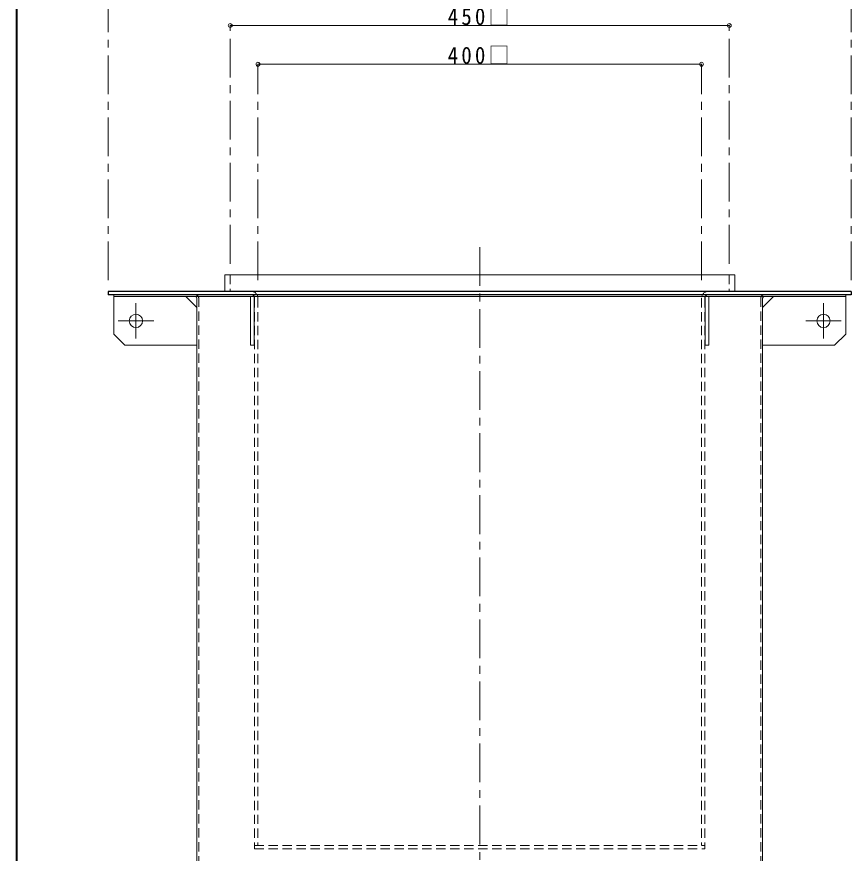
# Model space of a CAD drawing. Units: millimetres at full size, sheet at 1:7; details may follow other scales. Extents: x -1480 to 1355, y -979 to 988.
# Drawn here: x -1480 to -727, y -596 to 159 of the extents above; entities that cross this region are included whole.
import ezdxf

# ---------------------------------------------------------------- set-up
doc = ezdxf.new("R2010")
doc.units = ezdxf.units.MM
doc.header["$LTSCALE"] = 7
doc.header["$PDMODE"] = 32
doc.header["$PDSIZE"] = 3.5
doc.linetypes.add('CHAIN1', pattern=[8, 5, -1, 1, -1])
doc.linetypes.add('DASHED1', pattern=[1.8, 1.2, -0.6])
doc.layers.add('0-0_ﾚｲﾔ1', color=7, linetype='Continuous', lineweight=9)
doc.styles.add('ＭＳ ゴシック', font='')
doc.styles.get('ＭＳ ゴシック').set_extended_font_data('MS Gothic')

msp = doc.modelspace()

# ---------------------------------------------------------------- linework, layer by layer
at = {"layer": '0-0_ﾚｲﾔ1', "color": 1, "lineweight": 40}
msp.add_line((-1479.745, -979.045), (-1479.745, 987.955), dxfattribs=at)
at = {"layer": '0-0_ﾚｲﾔ1', "color": 4, "linetype": 'CHAIN1'}
for p, q in [((-1397.245, -78.545), (-1397.245, 186.455)), ((-727.245, -78.545), (-727.245, 186.455)), ((-1287.245, -63.545), (-1287.245, 151.455)), ((-837.245, -63.545), (-837.245, 151.455)), ((-1262.245, -78.545), (-1262.245, 116.455)), ((-862.245, -78.545), (-862.245, 116.455)), ((-1062.245, -48.545), (-1062.245, -673.545)), ((-1372.245, -131.145), (-1372.245, -99.145)), ((-752.245, -131.145), (-752.245, -99.145)), ((-1388.245, -115.145), (-1356.245, -115.145)), ((-736.245, -115.145), (-768.245, -115.145))]:
    msp.add_line(p, q, dxfattribs=at)
at = {"layer": '0-0_ﾚｲﾔ1', "color": 4}
for p, q in [((-837.245, 151.455), (-1287.245, 151.455)), ((-862.245, 116.455), (-1262.245, 116.455)), ((-1392.245, -93.145), (-1392.245, -127.145)), ((-1317.245, -103.145), (-1327.245, -93.145)), ((-807.245, -103.145), (-797.245, -93.145)), ((-732.245, -93.145), (-732.245, -127.145))]:
    msp.add_line(p, q, dxfattribs=at)
at = {"layer": '0-0_ﾚｲﾔ1', "lineweight": 18}
for p, q in [((-1292.245, -73.545), (-1292.245, -88.545)), ((-1292.245, -73.545), (-832.245, -73.545)), ((-832.245, -73.545), (-832.245, -88.545)), ((-1392.245, -91.545), (-1392.245, -93.145)), ((-732.245, -93.145), (-1392.245, -93.145)), ((-1317.245, -94.745), (-1317.245, -628.545)), ((-1268.845, -93.145), (-1268.845, -137.145)), ((-1265.645, -93.145), (-1265.645, -137.145)), ((-858.845, -93.145), (-858.845, -137.145)), ((-855.645, -93.145), (-855.645, -137.145)), ((-807.245, -94.745), (-807.245, -628.545)), ((-732.245, -91.545), (-732.245, -93.145)), ((-1268.845, -137.145), (-1265.645, -137.145)), ((-855.645, -137.145), (-858.845, -137.145))]:
    msp.add_line(p, q, dxfattribs=at)
at = {"layer": '0-0_ﾚｲﾔ1', "color": 4, "linetype": 'DASHED1'}
for p, q in [((-1287.245, -73.545), (-1287.245, -88.545)), ((-837.245, -73.545), (-837.245, -88.545)), ((-1315.645, -644.345), (-1315.645, -94.745)), ((-1265.245, -94.545), (-1265.245, -591.545)), ((-1262.245, -94.545), (-1262.245, -588.545)), ((-862.245, -94.545), (-862.245, -588.545)), ((-859.245, -94.545), (-859.245, -591.545)), ((-808.845, -644.345), (-808.845, -94.745)), ((-1265.245, -588.545), (-859.245, -588.545)), ((-1265.245, -591.545), (-859.245, -591.545))]:
    msp.add_line(p, q, dxfattribs=at)
at = {"layer": '0-0_ﾚｲﾔ1', "color": 5, "lineweight": 25}
for p, q in [((-1397.245, -88.545), (-1397.245, -91.545)), ((-727.245, -88.545), (-1397.245, -88.545)), ((-727.245, -88.545), (-727.245, -91.545)), ((-727.245, -91.545), (-1397.245, -91.545))]:
    msp.add_line(p, q, dxfattribs=at)
at = {"layer": '0-0_ﾚｲﾔ1', "color": 4}
for points in [[(-1392.245, -127.145), (-1382.245, -137.145), (-1317.245, -137.145)], [(-732.245, -127.145), (-742.245, -137.145), (-807.245, -137.145)]]:
    msp.add_lwpolyline(points, dxfattribs=at)
for centre in [(-1372.245, -115.145), (-752.245, -115.145)]:
    msp.add_circle(centre, 6, dxfattribs=at)
at = {"layer": '0-0_ﾚｲﾔ1', "color": 4, "linetype": 'DASHED1'}
for centre, radius, start, end in [((-1268.245, -94.545), 6, 0, 90), ((-856.245, -94.545), 6, 90, 180), ((-1318.845, -94.745), 3.2, 0, 90), ((-1268.245, -94.545), 3, 0, 90), ((-856.245, -94.545), 3, 90, 180), ((-805.645, -94.745), 3.2, 90, 180)]:
    msp.add_arc(centre, radius, start, end, dxfattribs=at)
at = {"layer": '0-0_ﾚｲﾔ1', "lineweight": 18}
for centre, start, end in [((-1318.845, -94.745), 0, 90), ((-805.645, -94.745), 90, 180)]:
    msp.add_arc(centre, 1.6, start, end, dxfattribs=at)
at = {"layer": '0-0_ﾚｲﾔ1', "color": 4}
for p in [(-1287.245, 151.455), (-837.245, 151.455), (-1262.245, 116.455), (-862.245, 116.455)]:
    msp.add_point(p, dxfattribs=at)

# ---------------------------------------------------------------- texts
at = {"layer": '0-0_ﾚｲﾔ1', "char_height": 15.4, "attachment_point": 7, "style": 'ＭＳ ゴシック'}
for s, insert in [('\\T1.3;\\W0.9;450□', (-1091.12, 151.455)), ('\\T1.3;\\W0.9;400□', (-1091.12, 116.455))]:
    msp.add_mtext(s, dxfattribs=dict(at, insert=insert))

doc.saveas('drawing.dxf')
